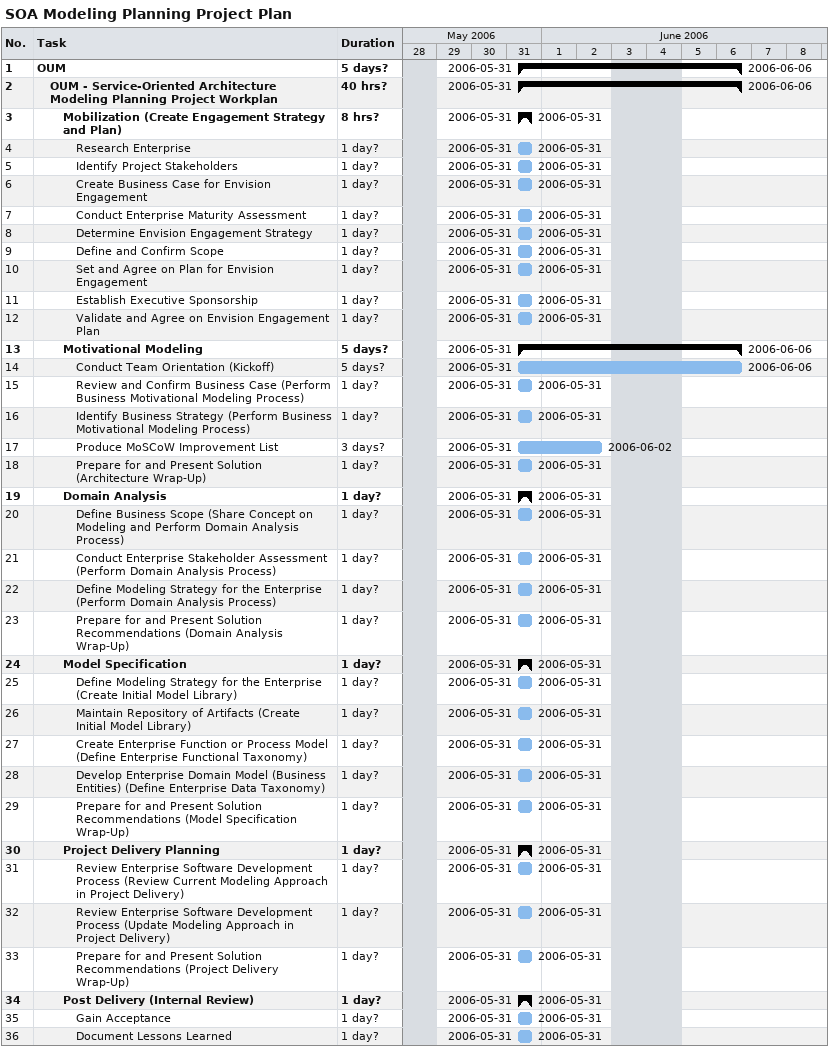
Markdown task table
SOA Modeling Planning Project Plan

| ID | Level | Task | Duration | Start | Finish |
|---|---|---|---|---|---|
| 1 | 1 | **OUM** | 5d? | 2006-05-31 | 2006-06-06 |
| 2 | 2 | **OUM - Service-Oriented Architecture Modeling Planning Project Workplan** | 40h? | 2006-05-31 | 2006-06-06 |
| 3 | 3 | **Mobilization (Create Engagement Strategy and Plan)** | 8h? | 2006-05-31 | 2006-05-31 |
| 4 | 4 | Research Enterprise | 1d? | 2006-05-31 | 2006-05-31 |
| 5 | 4 | Identify Project Stakeholders | 1d? | 2006-05-31 | 2006-05-31 |
| 6 | 4 | Create Business Case for Envision Engagement | 1d? | 2006-05-31 | 2006-05-31 |
| 7 | 4 | Conduct Enterprise Maturity Assessment | 1d? | 2006-05-31 | 2006-05-31 |
| 8 | 4 | Determine Envision Engagement Strategy | 1d? | 2006-05-31 | 2006-05-31 |
| 9 | 4 | Define and Confirm Scope | 1d? | 2006-05-31 | 2006-05-31 |
| 10 | 4 | Set and Agree on Plan for Envision Engagement | 1d? | 2006-05-31 | 2006-05-31 |
| 11 | 4 | Establish Executive Sponsorship | 1d? | 2006-05-31 | 2006-05-31 |
| 12 | 4 | Validate and Agree on Envision Engagement Plan | 1d? | 2006-05-31 | 2006-05-31 |
| 13 | 3 | **Motivational Modeling** | 5d? | 2006-05-31 | 2006-06-06 |
| 14 | 4 | Conduct Team Orientation (Kickoff) | 5d? | 2006-05-31 | 2006-06-06 |
| 15 | 4 | Review and Confirm Business Case (Perform Business Motivational Modeling Process) | 1d? | 2006-05-31 | 2006-05-31 |
| 16 | 4 | Identify Business Strategy (Perform Business Motivational Modeling Process) | 1d? | 2006-05-31 | 2006-05-31 |
| 17 | 4 | Produce MoSCoW Improvement List | 3d? | 2006-05-31 | 2006-06-02 |
| 18 | 4 | Prepare for and Present Solution (Architecture Wrap-Up) | 1d? | 2006-05-31 | 2006-05-31 |
| 19 | 3 | **Domain Analysis** | 1d? | 2006-05-31 | 2006-05-31 |
| 20 | 4 | Define Business Scope (Share Concept on Modeling and Perform Domain Analysis Process) | 1d? | 2006-05-31 | 2006-05-31 |
| 21 | 4 | Conduct Enterprise Stakeholder Assessment (Perform Domain Analysis Process) | 1d? | 2006-05-31 | 2006-05-31 |
| 22 | 4 | Define Modeling Strategy for the Enterprise (Perform Domain Analysis Process) | 1d? | 2006-05-31 | 2006-05-31 |
| 23 | 4 | Prepare for and Present Solution Recommendations (Domain Analysis Wrap-Up) | 1d? | 2006-05-31 | 2006-05-31 |
| 24 | 3 | **Model Specification** | 1d? | 2006-05-31 | 2006-05-31 |
| 25 | 4 | Define Modeling Strategy for the Enterprise (Create Initial Model Library) | 1d? | 2006-05-31 | 2006-05-31 |
| 26 | 4 | Maintain Repository of Artifacts (Create Initial Model Library) | 1d? | 2006-05-31 | 2006-05-31 |
| 27 | 4 | Create Enterprise Function or Process Model (Define Enterprise Functional Taxonomy) | 1d? | 2006-05-31 | 2006-05-31 |
| 28 | 4 | Develop Enterprise Domain Model (Business Entities) (Define Enterprise Data Taxonomy) | 1d? | 2006-05-31 | 2006-05-31 |
| 29 | 4 | Prepare for and Present Solution Recommendations (Model Specification Wrap-Up) | 1d? | 2006-05-31 | 2006-05-31 |
| 30 | 3 | **Project Delivery Planning** | 1d? | 2006-05-31 | 2006-05-31 |
| 31 | 4 | Review Enterprise Software Development Process (Review Current Modeling Approach in Project Delivery) | 1d? | 2006-05-31 | 2006-05-31 |
| 32 | 4 | Review Enterprise Software Development Process (Update Modeling Approach in Project Delivery) | 1d? | 2006-05-31 | 2006-05-31 |
| 33 | 4 | Prepare for and Present Solution Recommendations (Project Delivery Wrap-Up) | 1d? | 2006-05-31 | 2006-05-31 |
| 34 | 3 | **Post Delivery (Internal Review)** | 1d? | 2006-05-31 | 2006-05-31 |
| 35 | 4 | Gain Acceptance | 1d? | 2006-05-31 | 2006-05-31 |
| 36 | 4 | Document Lessons Learned | 1d? | 2006-05-31 | 2006-05-31 |
